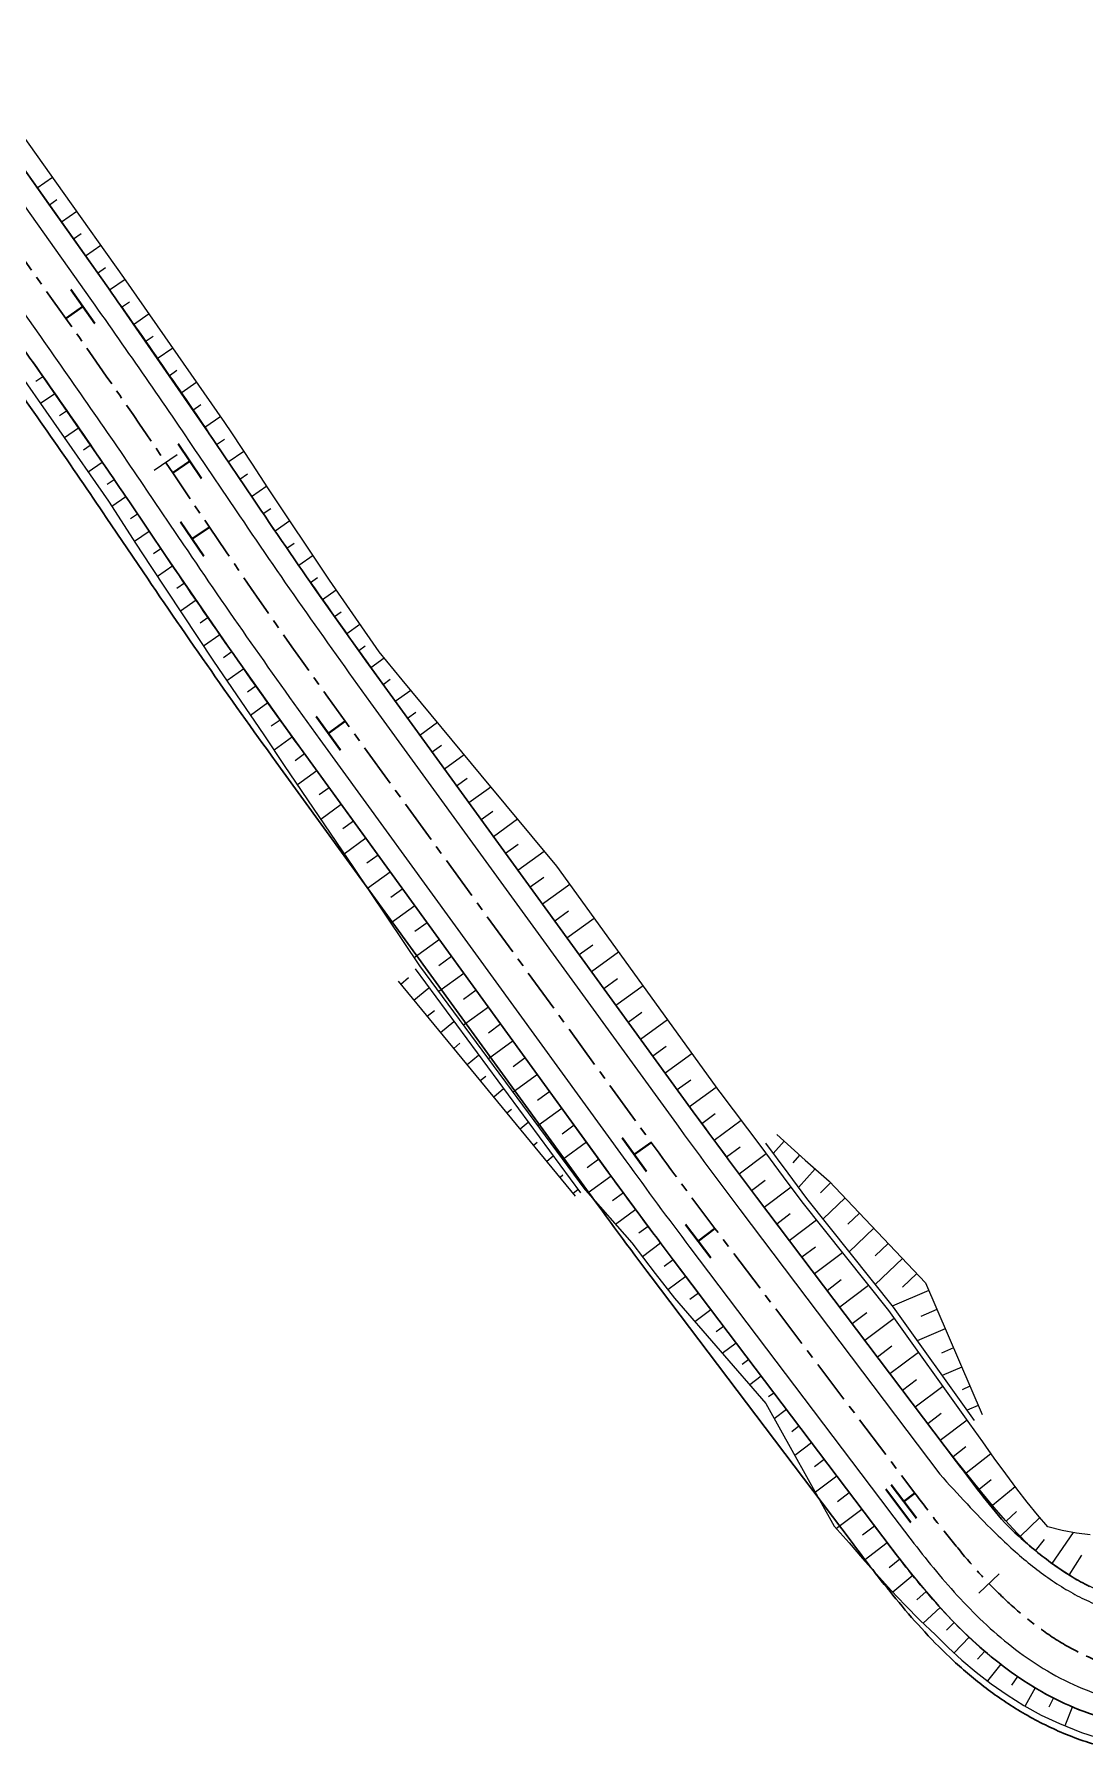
# Model space of a CAD drawing. Header units: metres. Extents: x 2302736 to 2305552, y 452304 to 453193.
# Drawn here: x 2304152.2 to 2304227.7, y 452340.9 to 452464 of the extents above; entities that cross this region are included whole.
import ezdxf

# ---------------------------------------------------------------- set-up
doc = ezdxf.new("R2010")
doc.units = ezdxf.units.M
doc.linetypes.add('CENTER', pattern=[2, 1.25, -0.25, 0.25, -0.25])
doc.layers.add('АД_серый', color=250, linetype='Continuous')
doc.layers.add('Ситуация.Проектные откосы', color=94, linetype='Continuous')
doc.layers.add('ГП_АД том 3.2.6', color=250, linetype='Continuous', lineweight=40)

# ---------------------------------------------------------------- blocks, each defined once
blk = doc.blocks.new('SLOPEA$CFC061E41')
at = {"layer": 'Ситуация.Проектные откосы', "color": 0}
for p, q in [((2304178.58, 452395.71, 175.85), (2304179.15, 452396.18, 175.85)), ((2304179.53, 452394.55, 175.85), (2304180.61, 452395.45, 175.85)), ((2304180.49, 452393.4, 175.85), (2304181, 452393.82, 175.85)), ((2304181.44, 452392.24, 175.85), (2304182.4, 452393.03, 175.85)), ((2304182.39, 452391.08, 175.85), (2304182.84, 452391.45, 175.85)), ((2304183.35, 452389.92, 175.85), (2304184.18, 452390.61, 175.85)), ((2304184.3, 452388.77, 175.85), (2304184.69, 452389.09, 175.85)), ((2304185.26, 452387.61, 175.85), (2304185.97, 452388.2, 175.85)), ((2304186.21, 452386.45, 175.85), (2304186.54, 452386.72, 175.85)), ((2304187.16, 452385.3, 175.85), (2304187.75, 452385.78, 175.85)), ((2304188.12, 452384.14, 175.85), (2304188.38, 452384.35, 175.85)), ((2304189.07, 452382.98, 175.85), (2304189.54, 452383.36, 175.85)), ((2304190.03, 452381.82, 175.85), (2304190.23, 452381.99, 175.85)), ((2304190.98, 452380.67, 175.85), (2304191.32, 452380.95, 175.85))]:
    blk.add_line(p, q, dxfattribs=at)
at = {"layer": 'Ситуация.Проектные откосы', "color": 0, "linetype": 'Continuous', "flags": 128}
for points in [[(2304191.15, 452380.46), (2304178.41, 452395.92)], [(2304179.62, 452396.8), (2304191.5, 452380.71)]]:
    blk.add_lwpolyline(points, dxfattribs=at)
blk = doc.blocks.new('SLOPEA$C7514DB3B')
at = {"layer": 'Ситуация.Проектные откосы', "color": 0}
for p, q in [((2304206.13, 452384.42, 175.97), (2304205.35, 452383.54, 175.97)), ((2304207.25, 452383.42, 175.97), (2304206.75, 452382.86, 175.97)), ((2304208.37, 452382.43, 175.97), (2304207.17, 452381.08, 175.97)), ((2304209.48, 452381.42, 175.97), (2304208.74, 452380.71, 175.97)), ((2304210.52, 452380.33, 175.97), (2304208.93, 452378.82, 175.97)), ((2304211.55, 452379.24, 175.97), (2304210.71, 452378.44, 175.97)), ((2304212.58, 452378.15, 175.97), (2304210.8, 452376.47, 175.97)), ((2304213.61, 452377.06, 175.97), (2304212.68, 452376.18, 175.97)), ((2304214.64, 452375.98, 175.97), (2304212.68, 452374.11, 175.97)), ((2304215.68, 452374.89, 175.97), (2304214.64, 452373.91, 175.97)), ((2304216.53, 452373.68, 175.97), (2304213.91, 452372.56, 175.97)), ((2304217.12, 452372.31, 175.97), (2304215.97, 452371.81, 175.97)), ((2304217.72, 452370.93, 175.97), (2304215.7, 452370.06, 175.97)), ((2304218.31, 452369.55, 175.97), (2304217.45, 452369.18, 175.97)), ((2304218.9, 452368.17, 175.97), (2304217.49, 452367.57, 175.97)), ((2304219.49, 452366.79, 175.97), (2304218.94, 452366.55, 175.97)), ((2304220.08, 452365.41, 175.97), (2304219.28, 452365.07, 175.97))]:
    blk.add_line(p, q, dxfattribs=at)
at = {"layer": 'Ситуация.Проектные откосы', "color": 0, "linetype": 'Continuous', "flags": 128}
for points in [[(2304205.61, 452384.89), (2304207.66, 452383.06), (2304209.37, 452381.53), (2304216.3, 452374.23), (2304220.36, 452364.77)], [(2304204.8, 452384.28), (2304206.4, 452382.11), (2304207.75, 452380.3), (2304213.98, 452372.48), (2304219.8, 452364.34)]]:
    blk.add_lwpolyline(points, dxfattribs=at)
blk = doc.blocks.new('alignment_cc_sign')
at = {"color": 0, "linetype": 'ByBlock', "lineweight": -2}
for p, q in [((-1.5, 1.5), (1.5, 1.5)), ((0, 0), (0, 1.5))]:
    blk.add_line(p, q, dxfattribs=at)
blk = doc.blocks.new('alignment_tc_sign')
at = {"color": 0, "linetype": 'ByBlock', "lineweight": -2}
for p, q in [((-1.5, 1.5), (1.5, 1.5)), ((-1.5, 1), (1.5, 1)), ((0, 0), (0, 1))]:
    blk.add_line(p, q, dxfattribs=at)
blk = doc.blocks.new('stationing')
blk.add_line((0, 1), (0, -1))
blk = doc.blocks.new('АД')
at = {"layer": 'АД_серый', "lineweight": 30, "flags": 128}
for points in [[(577.7, 200.94), (625.78, 133.06, -0.005622), (633.51, 121.9), (636.15, 117.98, 0.00851), (645.84, 104.15), (667.82, 73.86, 0.00481), (672.36, 67.73), (686.74, 48.7, 0.003512), (688.47, 46.43, 0.010547), (690.2, 44.3, 0.010558), (691.39, 43.18, 0.013268), (692.59, 42.16, 0.015991), (693.81, 41.23, 0.018731), (695.04, 40.42, 0.021493), (696.29, 39.74, 0.024281)], [(619.66, 128.73, -0.005622), (627.29, 117.7), (629.93, 113.79, 0.00851), (639.77, 99.74), (661.75, 69.45, 0.00481), (666.38, 63.21), (680.76, 44.18, 0.002607), (682.3, 42.16, 0.007816), (683.92, 40.11, 0.013024), (685.69, 38.07, 0.018234), (687.63, 36.09, 0.023444), (689.79, 34.23, 0.028656), (692.19, 32.56, 0.033869), (694.85, 31.17, 0.039085), (697.76, 30.15, 0.057519)], [(618.03, 127.57, -0.005622), (625.63, 116.58), (628.28, 112.67, 0.00851), (638.15, 98.56), (660.14, 68.28, 0.00481), (664.78, 62), (679.16, 42.98, 0.002606), (680.71, 40.94, 0.007816), (682.38, 38.84, 0.013024), (684.21, 36.73, 0.018234), (686.25, 34.64, 0.023444), (688.55, 32.66, 0.028656), (691.15, 30.86, 0.033869), (694.05, 29.34, 0.039101), (697.25, 28.21, 0.057553)]]:
    blk.add_lwpolyline(points, format="xyb", dxfattribs=at)
at = {"layer": 'АД_серый', "flags": 128}
for points in [[(576.47, 200.07), (624.56, 132.19, -0.005622), (632.26, 121.06), (634.91, 117.14, 0.00851), (644.62, 103.26), (666.61, 72.98, 0.00481), (671.16, 66.83), (685.54, 47.8), (685.54, 47.8, 0.004042), (687.49, 45.67, 0.011217), (689.44, 43.65, 0.010384), (690.65, 42.51, 0.013073), (691.89, 41.44, 0.01577), (693.15, 40.48, 0.018478), (694.44, 39.62, 0.021199), (695.75, 38.9, 0.023935), (697.08, 38.31, 0.026691)], [(572.8, 197.47), (620.89, 129.59, -0.005622), (628.53, 118.54), (631.18, 114.62, 0.00851), (640.98, 100.62), (662.97, 70.33, 0.00481), (667.57, 64.11), (681.95, 45.09, 0.002606), (683.48, 43.08, 0.007815), (685.08, 41.06, 0.013023), (686.79, 39.09, 0.018233), (688.66, 37.18, 0.023444), (690.71, 35.41, 0.028655), (692.97, 33.84, 0.033869), (695.46, 32.54, 0.039084), (698.15, 31.6, 0.057519)]]:
    blk.add_lwpolyline(points, format="xyb", dxfattribs=at)
at = {"layer": 'АД_серый', "linetype": 'CENTER', "lineweight": 30, "ltscale": 2.5, "flags": 128}
blk.add_lwpolyline([(262.52, 593.06), (274.95, 582.58, -0.054986), (297.62, 558.74), (302.44, 552.4, 0.059442), (318.92, 535.37), (320.74, 533.89, -0.056194), (333.29, 521.09), (377.88, 464.02, -0.036679), (395.16, 438.21), (395.19, 438.17, 0.042411), (425.56, 393.9), (458.37, 353.84, -0.016493), (470.4, 338.13), (510.56, 281.9, 0.011788), (519.05, 270.58), (556.31, 223.29, -0.012756), (574.64, 198.77), (622.72, 130.89, -0.005622), (630.4, 119.8), (633.04, 115.88, 0.00851), (642.8, 101.94), (664.79, 71.66, 0.00481), (669.37, 65.47), (683.75, 46.44, 0.002604), (685.26, 44.45, 0.007813), (686.82, 42.5, 0.013022), (688.45, 40.6, 0.018231), (690.2, 38.82, 0.023442), (692.1, 37.19, 0.028654), (694.15, 35.76, 0.033867), (696.36, 34.6, 0.039082), (698.72, 33.78, 0.057519), (702.12, 33.29, 0.039082), (704.62, 33.42, 0.033867), (707.07, 33.91, 0.028654), (709.43, 34.71, 0.023442), (711.71, 35.74, 0.018231), (713.89, 36.97, 0.013022), (715.99, 38.32, 0.007813), (718.03, 39.77, 0.002604), (720.04, 41.25), (771.63, 79.62)], format="xyb", dxfattribs=at)
at = {"layer": 'Ситуация.Проектные откосы', "color": 0}
for p, q in [((620.67, 140.28, 175.24), (621.76, 141.06, 175.24)), ((621.54, 139.06, 175.24), (622.08, 139.45, 175.24)), ((622.4, 137.83, 175.24), (623.5, 138.61, 175.24)), ((623.27, 136.61, 175.24), (623.82, 137, 175.24)), ((624.14, 135.39, 175.24), (625.24, 136.17, 175.24)), ((625, 134.16, 175.24), (625.56, 134.56, 175.24)), ((625.87, 132.94, 175.24), (626.99, 133.71, 175.24)), ((626.72, 131.7, 175.24), (627.29, 132.09, 175.24)), ((627.58, 130.47, 175.24), (628.7, 131.25, 175.24)), ((628.43, 129.24, 175.24), (629, 129.63, 175.24)), ((629.29, 128.01, 175.24), (630.42, 128.79, 175.24)), ((630.14, 126.77, 175.24), (630.71, 127.17, 175.24)), ((621.07, 126.7, 178.92), (620.56, 126.35, 178.92)), ((631, 125.54, 175.24), (632.13, 126.33, 175.24)), ((621.92, 125.47, 178.92), (620.9, 124.77, 178.92)), ((631.85, 124.31, 175.24), (632.42, 124.7, 175.24)), ((622.77, 124.24, 178.92), (622.27, 123.89, 178.92)), ((632.7, 123.07, 175.24), (633.85, 123.87, 175.24)), ((623.63, 123, 178.92), (622.62, 122.3, 178.92)), ((633.55, 121.83, 175.24), (634.12, 122.22, 175.24)), ((624.48, 121.77, 178.92), (623.98, 121.42, 178.92)), ((634.39, 120.59, 175.24), (635.52, 121.35, 175.24)), ((625.34, 120.54, 178.92), (624.33, 119.84, 178.92)), ((635.23, 119.35, 175.24), (635.78, 119.72, 175.24)), ((626.19, 119.3, 178.92), (625.69, 118.96, 178.92)), ((636.07, 118.1, 175.24), (637.17, 118.85, 175.24)), ((627.04, 118.07, 178.92), (626.02, 117.38, 178.92)), ((636.91, 116.87, 175.24), (637.45, 117.24, 175.24)), ((627.88, 116.83, 178.92), (627.36, 116.48, 178.92)), ((637.76, 115.63, 175.24), (638.83, 116.36, 175.24)), ((628.72, 115.58, 178.92), (627.66, 114.87, 178.92)), ((638.61, 114.39, 175.24), (639.14, 114.75, 175.24)), ((629.56, 114.34, 178.92), (629.02, 113.97, 178.92)), ((639.46, 113.16, 175.24), (640.49, 113.87, 175.24)), ((630.4, 113.1, 178.92), (629.3, 112.35, 178.92)), ((640.31, 111.92, 175.24), (640.82, 112.27, 175.24)), ((631.25, 111.86, 178.92), (630.69, 111.48, 178.92)), ((641.17, 110.69, 175.24), (642.16, 111.39, 175.24)), ((632.1, 110.63, 178.92), (630.96, 109.84, 178.92)), ((642.04, 109.47, 175.24), (642.52, 109.81, 175.24)), ((632.95, 109.39, 178.92), (632.37, 108.99, 178.92)), ((642.91, 108.24, 175.24), (643.86, 108.92, 175.24)), ((633.8, 108.15, 178.92), (632.62, 107.34, 178.92)), ((643.77, 107.02, 175.24), (644.24, 107.35, 175.24)), ((634.65, 106.92, 178.92), (634.06, 106.5, 178.92)), ((644.64, 105.8, 175.24), (645.6, 106.49, 175.24)), ((635.52, 105.7, 178.92), (634.3, 104.83, 178.92)), ((645.52, 104.58, 175.24), (646.04, 104.96, 175.24)), ((636.39, 104.47, 178.92), (635.77, 104.03, 178.92)), ((646.4, 103.37, 175.24), (647.51, 104.17, 175.24)), ((637.25, 103.25, 178.92), (635.99, 102.36, 178.92)), ((647.28, 102.15, 175.24), (647.88, 102.59, 175.24)), ((638.12, 102.02, 178.92), (637.48, 101.57, 178.92)), ((648.16, 100.94, 175.24), (649.43, 101.86, 175.24)), ((639, 100.81, 178.92), (637.69, 99.86, 178.92)), ((649.05, 99.73, 175.24), (649.72, 100.22, 175.24)), ((639.88, 99.59, 178.92), (639.2, 99.1, 178.92)), ((649.93, 98.51, 175.24), (651.35, 99.55, 175.24)), ((640.76, 98.38, 178.92), (639.37, 97.37, 178.92)), ((650.81, 97.3, 175.24), (651.56, 97.84, 175.24)), ((641.64, 97.16, 178.92), (640.92, 96.64, 178.92)), ((651.69, 96.09, 175.24), (653.27, 97.23, 175.24)), ((642.52, 95.95, 178.92), (641.05, 94.88, 178.92)), ((652.57, 94.87, 175.24), (653.4, 95.47, 175.24)), ((653.45, 93.66, 175.24), (655.19, 94.92, 175.24)), ((643.4, 94.74, 178.92), (642.64, 94.19, 178.92)), ((644.28, 93.52, 178.92), (642.73, 92.39, 178.92)), ((654.33, 92.44, 175.24), (655.24, 93.1, 175.24)), ((655.21, 91.23, 175.24), (657.11, 92.6, 175.24)), ((645.16, 92.31, 178.92), (644.36, 91.73, 178.92)), ((646.04, 91.09, 178.92), (644.4, 89.9, 178.92)), ((646.93, 89.88, 178.92), (646.09, 89.27, 178.92)), ((656.09, 90.02, 175.24), (657.08, 90.73, 175.24)), ((656.98, 88.8, 175.24), (658.94, 90.23, 175.24)), ((647.81, 88.67, 178.92), (646.08, 87.42, 178.92)), ((648.69, 87.45, 178.92), (647.81, 86.81, 178.92)), ((657.86, 87.59, 175.24), (658.84, 88.3, 175.24)), ((658.74, 86.37, 175.24), (660.69, 87.79, 175.24)), ((649.57, 86.24, 178.92), (647.76, 84.93, 178.92)), ((650.45, 85.02, 178.92), (649.54, 84.36, 178.92)), ((659.62, 85.16, 175.24), (660.6, 85.87, 175.24)), ((660.5, 83.95, 175.24), (662.45, 85.36, 175.24)), ((651.33, 83.81, 178.92), (649.52, 82.5, 178.92)), ((652.21, 82.6, 178.92), (651.31, 81.94, 178.92)), ((661.38, 82.73, 175.24), (662.36, 83.44, 175.24)), ((662.26, 81.52, 175.24), (664.21, 82.93, 175.24)), ((653.09, 81.38, 178.92), (651.31, 80.08, 178.92)), ((653.98, 80.17, 178.92), (653.09, 79.52, 178.92)), ((663.14, 80.3, 175.24), (664.11, 81.01, 175.24)), ((664.03, 79.09, 175.24), (665.96, 80.5, 175.24)), ((654.86, 78.95, 178.92), (653.09, 77.67, 178.92)), ((655.74, 77.74, 178.92), (654.86, 77.1, 178.92)), ((664.91, 77.88, 175.24), (665.87, 78.58, 175.24)), ((665.79, 76.66, 175.24), (667.72, 78.06, 175.24)), ((656.62, 76.53, 178.92), (654.87, 75.26, 178.92)), ((657.5, 75.31, 178.92), (656.63, 74.68, 178.92)), ((666.67, 75.45, 175.24), (667.63, 76.15, 175.24)), ((667.55, 74.23, 175.24), (669.47, 75.63, 175.24)), ((658.38, 74.1, 178.92), (656.65, 72.84, 178.92)), ((659.26, 72.89, 178.92), (658.4, 72.26, 178.92)), ((668.44, 73.02, 175.24), (669.4, 73.73, 175.24)), ((669.32, 71.82, 175.24), (671.27, 73.25, 175.24)), ((660.14, 71.67, 178.92), (658.44, 70.43, 178.92)), ((661.02, 70.46, 178.92), (660.18, 69.84, 178.92)), ((670.21, 70.61, 175.24), (671.19, 71.33, 175.24)), ((671.11, 69.4, 175.24), (673.06, 70.87, 175.24)), ((661.91, 69.24, 178.92), (660.25, 68.02, 178.92)), ((662.8, 68.04, 178.92), (662.02, 67.46, 178.92)), ((672.01, 68.2, 175.24), (672.98, 68.93, 175.24)), ((672.91, 67.01, 175.24), (674.84, 68.46, 175.24)), ((663.68, 66.83, 178.92), (662.23, 65.76, 178.92)), ((673.81, 65.81, 175.24), (674.78, 66.54, 175.24)), ((664.57, 65.62, 178.92), (663.9, 65.12, 178.92)), ((674.72, 64.61, 175.24), (676.67, 66.09, 175.24)), ((665.47, 64.42, 178.92), (664.16, 63.43, 178.92)), ((675.62, 63.42, 175.24), (676.61, 64.16, 175.24)), ((666.37, 63.22, 178.92), (665.72, 62.73, 178.92)), ((676.53, 62.22, 175.24), (678.54, 63.74, 175.24)), ((667.28, 62.02, 178.92), (665.99, 61.05, 178.92)), ((677.43, 61.02, 175.24), (678.45, 61.79, 175.24)), ((668.18, 60.82, 178.92), (667.56, 60.36, 178.92)), ((678.34, 59.83, 175.24), (680.41, 61.39, 175.24)), ((669.08, 59.63, 178.92), (667.93, 58.76, 178.92)), ((679.24, 58.63, 175.24), (680.29, 59.42, 175.24)), ((669.99, 58.43, 178.92), (669.45, 58.03, 178.92)), ((680.14, 57.43, 175.24), (682.25, 59.02, 175.24)), ((670.89, 57.23, 178.92), (669.9, 56.49, 178.92)), ((681.05, 56.23, 175.24), (682.09, 57.02, 175.24)), ((671.8, 56.04, 178.92), (671.34, 55.69, 178.92)), ((681.95, 55.04, 175.24), (684, 56.58, 175.24)), ((672.7, 54.84, 178.92), (671.88, 54.22, 178.92)), ((682.86, 53.84, 175.24), (683.87, 54.6, 175.24)), ((673.61, 53.64, 178.92), (673.23, 53.36, 178.92)), ((683.76, 52.64, 175.24), (685.75, 54.14, 175.24)), ((674.51, 52.45, 178.92), (673.64, 51.79, 178.92)), ((684.67, 51.45, 175.24), (685.64, 52.19, 175.24)), ((675.41, 51.25, 178.92), (674.9, 50.86, 178.92)), ((685.57, 50.25, 175.24), (687.49, 51.7, 175.24)), ((676.32, 50.05, 178.92), (675.12, 49.15, 178.92)), ((686.5, 49.07, 175.24), (687.41, 49.8, 175.24)), ((687.43, 47.89, 175.24), (689.2, 49.3, 175.24)), ((677.22, 48.86, 178.92), (676.54, 48.34, 178.92)), ((678.13, 47.66, 178.92), (676.6, 46.5, 178.92)), ((688.37, 46.73, 175.24), (689.22, 47.41, 175.24)), ((689.32, 45.57, 175.24), (690.95, 46.92, 175.24)), ((679.03, 46.46, 178.92), (678.18, 45.82, 178.92)), ((679.94, 45.27, 178.92), (678.11, 43.89, 178.92)), ((690.3, 44.43, 175.24), (691.05, 45.12, 175.24)), ((691.32, 43.33, 175.24), (692.72, 44.69, 175.24)), ((680.84, 44.07, 178.92), (679.97, 43.41, 178.92)), ((692.41, 42.3, 175.24), (693.07, 43.1, 175.24)), ((693.6, 41.39, 175.24), (695.15, 43.6, 175.24)), ((681.75, 42.88, 178.92), (680.11, 41.61, 178.92)), ((694.84, 40.55, 175.24), (695.75, 41.99, 175.24)), ((682.66, 41.69, 178.92), (681.89, 41.08, 178.92)), ((683.6, 40.51, 178.92), (682.16, 39.33, 178.92)), ((684.56, 39.36, 178.92), (683.89, 38.78, 178.92)), ((685.55, 38.23, 178.92), (684.33, 37.1, 178.92)), ((686.57, 37.14, 178.92), (686.01, 36.58, 178.92)), ((687.64, 36.09, 178.92), (686.57, 34.95, 178.92)), ((688.76, 35.09, 178.92), (688.25, 34.5, 178.92)), ((689.92, 34.14, 178.92), (688.97, 32.94, 178.92)), ((691.13, 33.25, 178.92), (690.69, 32.64, 178.92)), ((692.39, 32.44, 178.92), (691.66, 31.14, 178.92)), ((693.71, 31.72, 178.92), (693.38, 31.05, 178.92)), ((695.07, 31.09, 178.92), (694.52, 29.72, 178.92))]:
    blk.add_line(p, q, dxfattribs=at)
at = {"layer": 'Ситуация.Проектные откосы', "color": 0, "linetype": 'Continuous', "flags": 128}
for points in [[(619.66, 128.73), (626.8, 118.43), (627.29, 117.7), (628.79, 115.47), (629.93, 113.79), (634.53, 107.1), (638.22, 101.89), (639.77, 99.74), (644.98, 92.56), (649.97, 85.68), (661.72, 69.5), (661.75, 69.45), (664.71, 65.43), (666.38, 63.21), (667.73, 61.42), (673.76, 53.44), (679.79, 45.46), (680.76, 44.18), (681.65, 43.01), (682.56, 41.82), (683.5, 40.63), (684.41, 39.53), (685.36, 38.43), (686.36, 37.35), (687.24, 36.47), (688.17, 35.6), (689.13, 34.76), (690.15, 33.95), (691.22, 33.19), (692.34, 32.47), (693.51, 31.81), (694.74, 31.22), (696.22, 30.63)], [(618.65, 128.01), (625.79, 117.75), (626.27, 117.01), (627.73, 114.75), (628.84, 113.05), (633.33, 106.26), (636.94, 100.97), (638.42, 98.76), (643.39, 91.41), (648.15, 84.36), (660.03, 68.27), (660.07, 68.23), (663.39, 64.44), (665.08, 62.23), (666.46, 60.45), (673.03, 52.89), (677.95, 44.07), (679.01, 42.86), (679.99, 41.75), (680.99, 40.61), (682.04, 39.45), (683.05, 38.38), (684.11, 37.31), (685.22, 36.26), (686.14, 35.34), (687.12, 34.44), (688.15, 33.57), (689.23, 32.73), (690.37, 31.93), (691.57, 31.18), (692.83, 30.49), (694.14, 29.87), (695.72, 29.23), (697.38, 28.71)], [(696.62, 39.59), (695.83, 39.98), (695.04, 40.43), (694.25, 40.92), (693.47, 41.47), (692.7, 42.06), (691.93, 42.7), (691.09, 43.56), (690.26, 44.47), (689.44, 45.42), (688.56, 46.49), (687.67, 47.59), (686.77, 48.72), (685.77, 49.98), (679.75, 57.96), (673.72, 65.94), (672.36, 67.73), (670.73, 69.91), (667.82, 73.86), (667.79, 73.9), (656.04, 90.09), (651.05, 96.97), (645.84, 104.15), (644.31, 106.26), (640.67, 111.39), (636.15, 117.98), (635.01, 119.67), (633.51, 121.9), (633.01, 122.64), (625.78, 133.06), (621.51, 139.1), (615.53, 147.54)], [(696.34, 43.44), (695.36, 43.56), (694.34, 43.75), (693.3, 44.01), (692.56, 44.88), (691.82, 45.79), (691.08, 46.74), (690.27, 47.83), (689.45, 48.95), (688.62, 50.12), (687.69, 51.43), (681.87, 59.56), (675.64, 67.39), (674.29, 69.19), (672.69, 71.37), (669.75, 75.26), (669.72, 75.3), (658.01, 91.52), (652.57, 98.07), (646.9, 104.92), (645.24, 106.93), (641.68, 112.09), (637.25, 118.72), (636.13, 120.42), (634.66, 122.67), (634.16, 123.42), (626.9, 133.85), (622.6, 139.87), (616.61, 148.3)]]:
    blk.add_lwpolyline(points, dxfattribs=at)
at = {"layer": 'АД_серый', "lineweight": 40}
for name, p, rotation in [('alignment_cc_sign', (622.72, 130.89), 305.3137454857398), ('alignment_cc_sign', (630.4, 119.8), 304.0253225063707), ('alignment_cc_sign', (633.04, 115.88), 124.0253206851378), ('alignment_cc_sign', (642.8, 101.94), 125.9756129007433), ('alignment_cc_sign', (664.79, 71.66), 125.9756129007433), ('alignment_cc_sign', (669.37, 65.47), 127.0780190931617), ('alignment_tc_sign', (683.75, 46.44), 127.0780190931617)]:
    blk.add_blockref(name, p, dxfattribs=dict(at, rotation=rotation))
at = {"layer": 'АД_серый'}
for p, rotation in [((629.9, 120.53), 304.1101056445381), ((689.07, 39.95), 313.8111189453556)]:
    blk.add_blockref('stationing', p, dxfattribs=dict(at, rotation=rotation))
at = {"layer": 'АД_серый', "linetype": 'Continuous'}
for name in ['SLOPEA$CFC061E41', 'SLOPEA$C7514DB3B']:
    blk.add_blockref(name, (-2303531.79, -452312.67), dxfattribs=at)

msp = doc.modelspace()

# ---------------------------------------------------------------- block references
at = {"layer": 'ГП_АД том 3.2.6'}
msp.add_blockref('АД', (2303531.79, 452312.674), dxfattribs=at)

doc.saveas('drawing.dxf')
